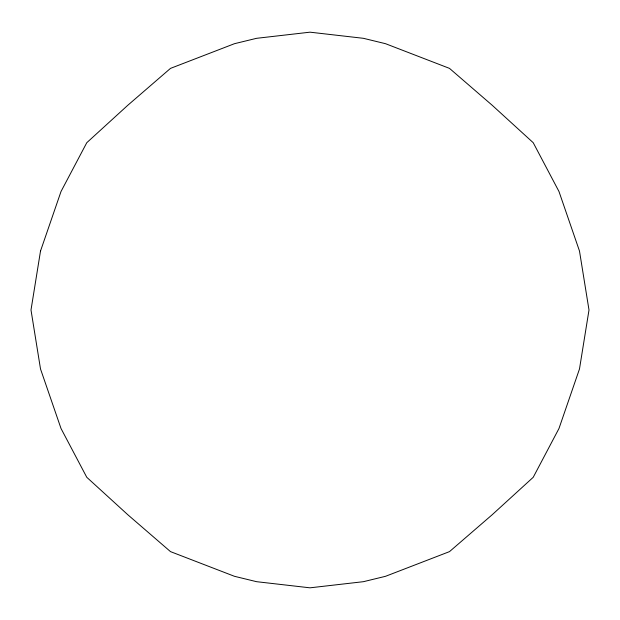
<?xml version="1.0" encoding="UTF-8"?>
<svg xmlns="http://www.w3.org/2000/svg" width="620" height="620" viewBox="0 0 620 620"><rect width="100%" height="100%" fill="white"/><g stroke="black" fill="none" stroke-linecap="round" stroke-linejoin="round"><path stroke-width="0.93" d="M40.509 251.038L31 310L40.509 368.962L61.023 428.505L86.769 477.284L127.736 514.67L170.5 551.622L234.499 576.313L256.618 581.692L310 587.822L363.382 581.692L385.501 576.313L449.5 551.622L492.264 514.67L533.231 477.284L558.976 428.505L579.491 368.962L589 310L579.491 251.038L558.976 191.495L533.231 142.716L492.264 105.33L449.5 68.378L385.501 43.687L363.382 38.308L310 32.178L256.618 38.308L234.499 43.687L170.5 68.378L127.736 105.33L86.769 142.716L61.023 191.495L40.509 251.038"/></g></svg>
